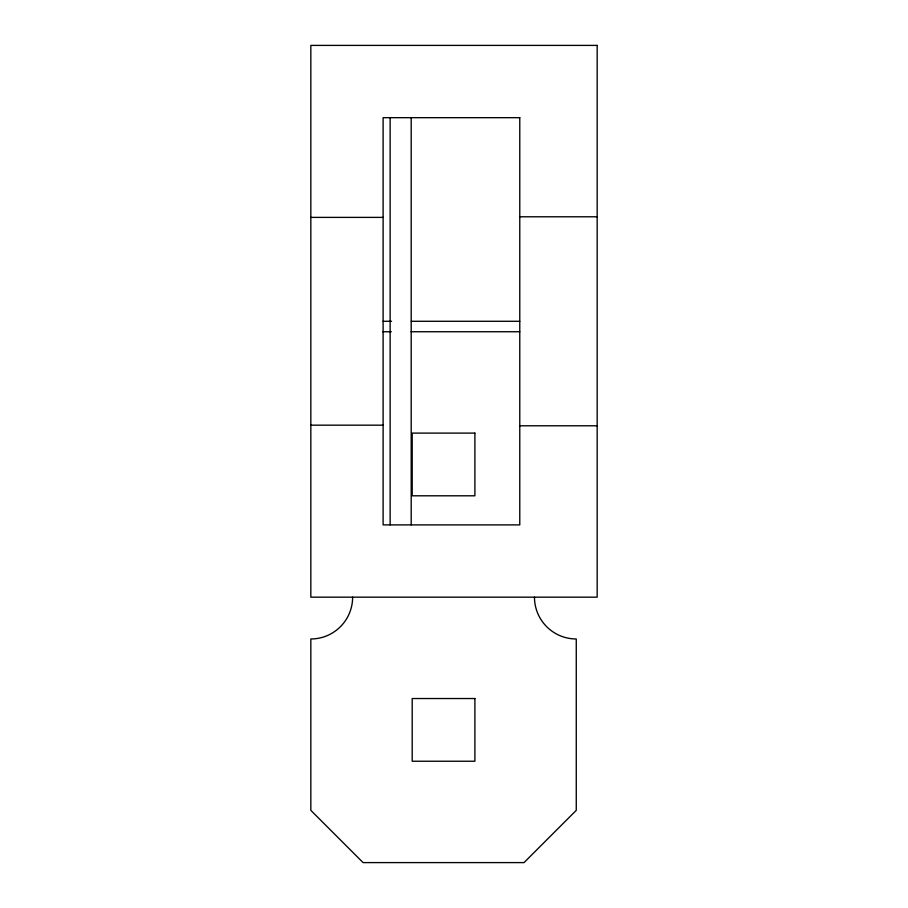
<?xml version="1.0" encoding="UTF-8"?>
<svg xmlns="http://www.w3.org/2000/svg" width="908" height="908" viewBox="0 0 908 908"><rect width="100%" height="100%" fill="white"/><g stroke="black" fill="none" stroke-linecap="round" stroke-linejoin="round"><path stroke-width="1.36" d="M519.773 216.785L597.169 216.785M310.831 217.387L383.108 217.387M383.108 321.284L391.564 321.284M411.29 321.284L519.773 321.284M382.847 331.738L391.314 331.738M411.086 331.738L519.785 331.738M310.831 425.171L383.108 425.171M519.773 425.784L597.169 425.784M411.199 117.677L411.199 524.892M390.134 117.677L390.134 524.892M352.633 597.169A41.802 41.802 0 0 1 310.831 638.971L310.831 810.345L363.087 862.6L524.018 862.6L576.262 810.345L576.262 638.971A41.802 41.802 0 0 1 534.471 597.169M597.169 45.4L310.831 45.4L310.831 597.169L597.169 597.169L597.169 45.4M519.773 117.677L383.108 117.677L383.108 524.892L519.773 524.892L519.773 117.677M474.895 433.105L412.198 433.105L412.198 495.802L474.895 495.802L474.895 433.105M474.895 698.536L412.198 698.536L412.198 761.233L474.895 761.233L474.895 698.536"/></g></svg>
